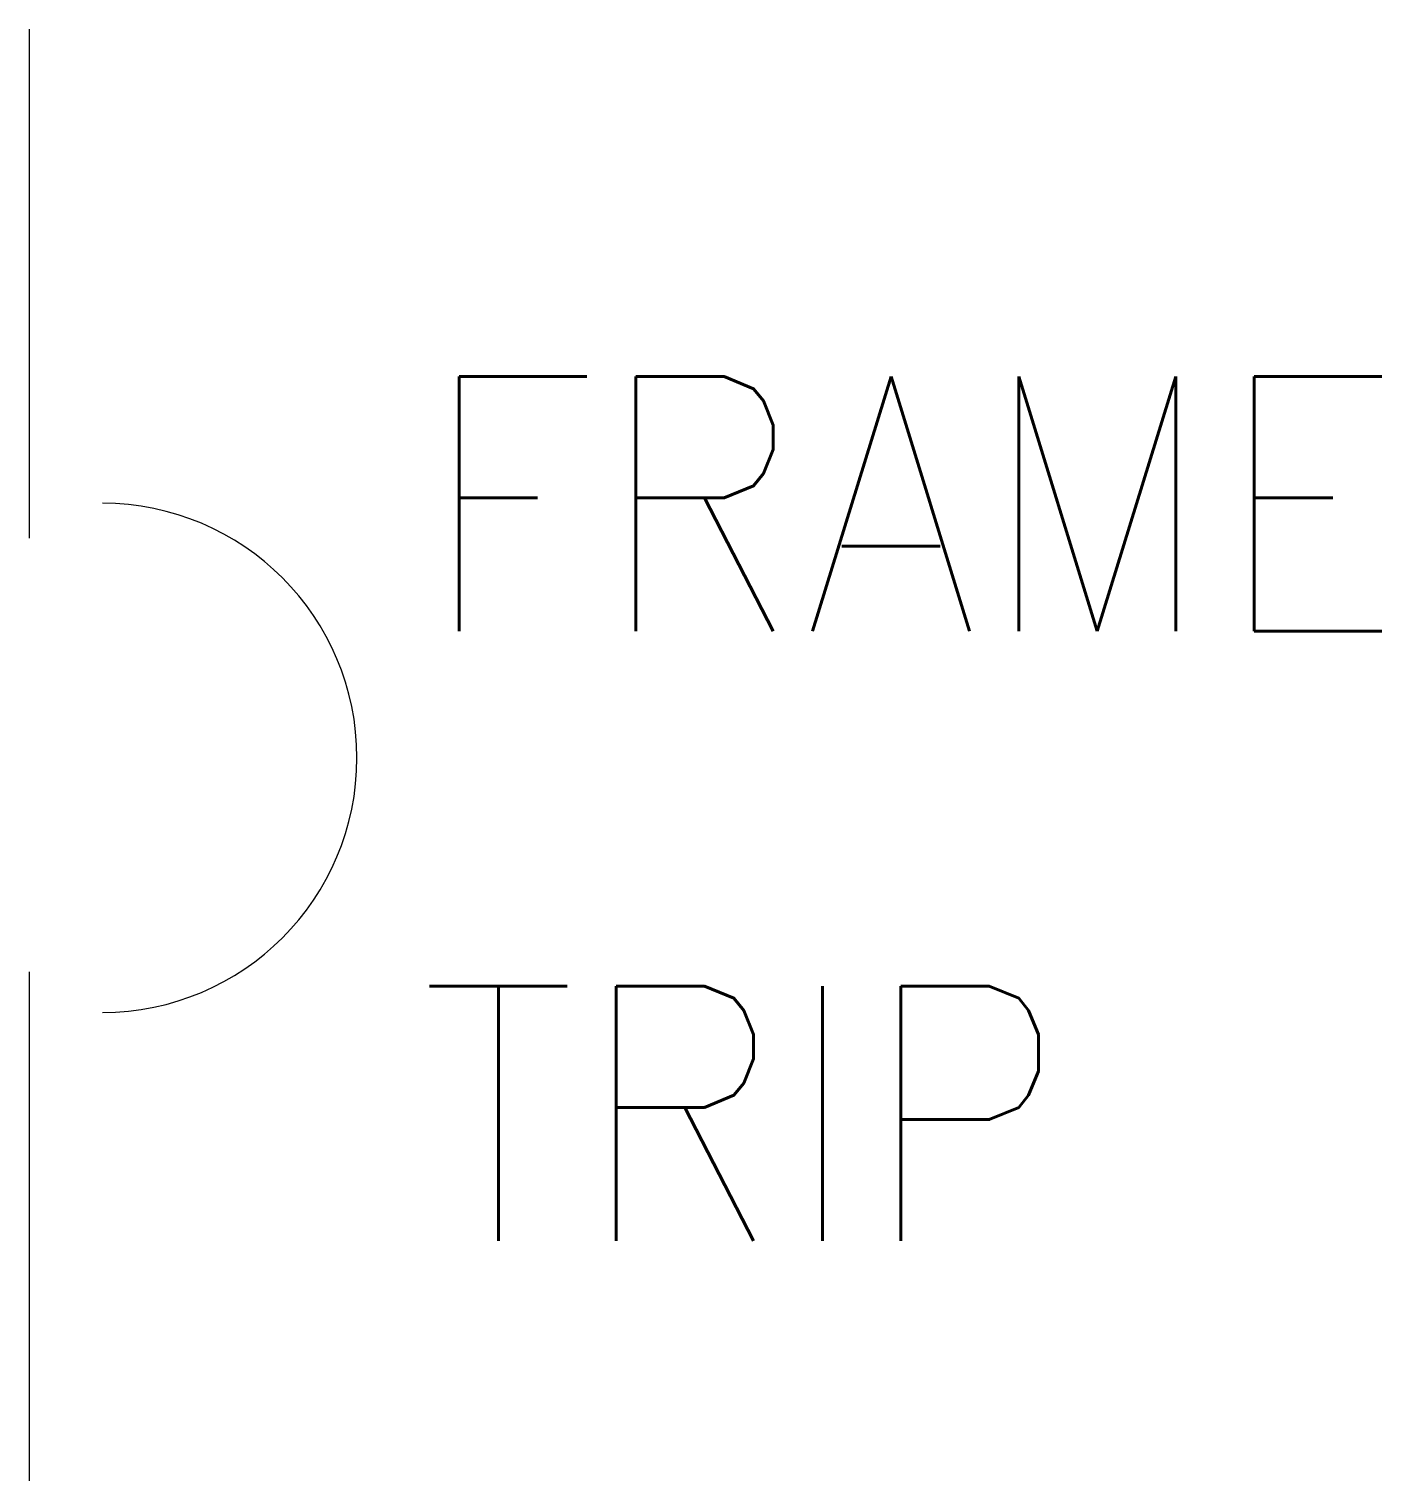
# Model space of a CAD drawing. Extents: x 13.547 to 14.045, y 8.438 to 8.973.
import ezdxf

# ---------------------------------------------------------------- set-up
doc = ezdxf.new("R2010")
doc.units = 0
doc.header["$LTSCALE"] = 12
doc.layers.get('0').update_dxf_attribs({"linetype": 'CONTINUOUS'})
doc.styles.add('RS3-32', font='ROMANS', dxfattribs={"width": 0.9, "height": 0.09375})

msp = doc.modelspace()

# ---------------------------------------------------------------- linework, layer by layer
for p, q in [((13.54688, 8.97267), (13.54688, 8.78517)), ((13.54688, 8.62536), (13.54688, 8.43786))]:
    msp.add_line(p, q)
msp.add_arc((13.57391, 8.70422), 0.09375, 270, 90)

# ---------------------------------------------------------------- texts
at = {"color": 30, "style": 'RS3-32', "width": 0.9}
for tag, p in [('FRAME', (13.69081, 8.75088)), ('TRIP', (13.69081, 8.52636))]:
    msp.add_attdef(tag, p, '', height=0.09375, dxfattribs=at)

doc.saveas('drawing.dxf')
